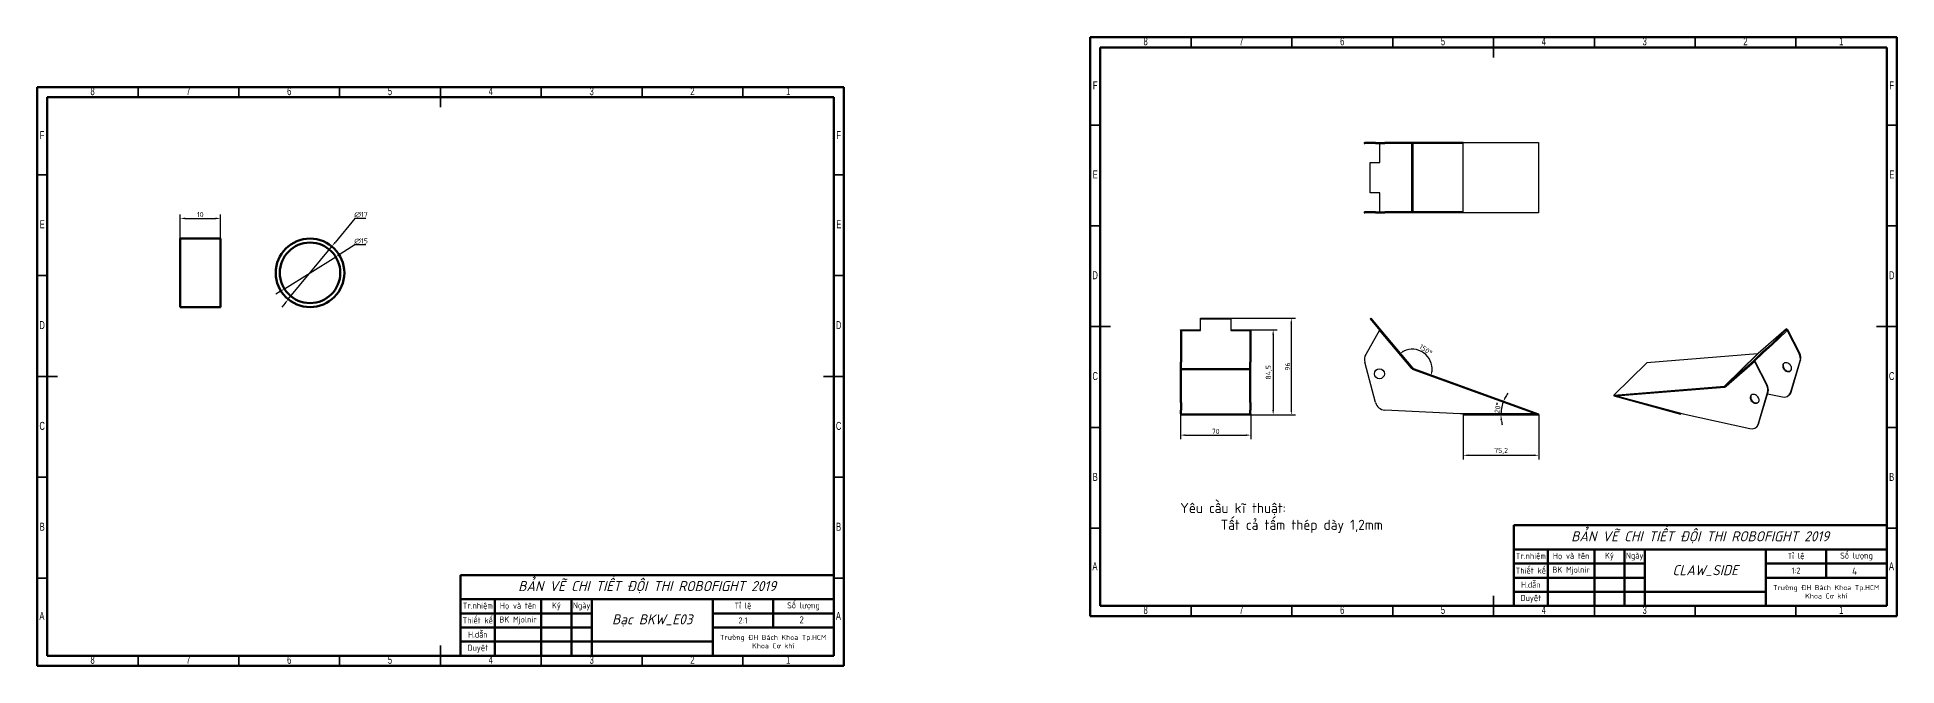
# Model space of a CAD drawing. Header units: millimetres. Extents: x -1615 to 4166, y 5 to 3174.
# Drawn here: x 2084 to 3006, y 751 to 1063 of the extents above; entities that cross this region are included whole.
import ezdxf

# ---------------------------------------------------------------- set-up
doc = ezdxf.new("R2010")
doc.units = ezdxf.units.MM
doc.header["$LTSCALE"] = 0.25
doc.header["$PDSIZE"] = -1
doc.linetypes.add('HIDDEN', pattern=[1.905, 1.27, -0.635])
doc.layers.get('0').update_dxf_attribs({"lineweight": 50})
for name, color, linetype, lineweight in [('kich thuoc', 1, 'Continuous', 25), ('Net dam', 7, 'Continuous', 50), ('van ban', 7, 'Continuous', 25)]:
    doc.layers.add(name, color=color, linetype=linetype, lineweight=lineweight)
doc.styles.add('SLDTEXTSTYLE0', font='TXT', dxfattribs={"width": 0.686449})
doc.styles.get("Standard").update_dxf_attribs({"font": ''})
doc.styles.add('tieng viet', font='')
doc.styles.get('Standard').set_extended_font_data('TCVN 7284')
doc.styles.get('tieng viet').set_extended_font_data('TCVN 7284')
doc.dimstyles.new('Ratio 0.5', dxfattribs={"dimtxt": 2.5, "dimasz": 2.5, "dimexe": 2, "dimexo": 0, "dimtad": 1, "dimtoh": 1, "dimdec": 1, "dimlfac": 0.5, "dimzin": 9, "dimtxsty": 'Standard', "dimcen": 2.5, "dimazin": 0, "dimtfac": 1, "dimtdec": 1, "dimtmove": 0, "dimatfit": 3, "dimfxl": 1, "dimtzin": 1, "dimarcsym": 0})
doc.dimstyles.new('Ratio 2', dxfattribs={"dimtxt": 2.5, "dimasz": 2.5, "dimexe": 2, "dimexo": 0, "dimtad": 1, "dimtoh": 1, "dimdec": 1, "dimlfac": 2, "dimzin": 9, "dimtxsty": 'Standard', "dimcen": 2.5, "dimazin": 2, "dimtfac": 1, "dimtdec": 1, "dimtmove": 0, "dimatfit": 3, "dimfxl": 1, "dimtzin": 1, "dimarcsym": 0})

# ---------------------------------------------------------------- blocks, each defined once
blk = doc.blocks.new('*D1084')
at = {"layer": 'Defpoints', "color": 0, "transparency": 16777216}
for p in [(2790.73, 875.56), (2828.31, 875.56), (2828.31, 855.56)]:
    blk.add_point(p, dxfattribs=at)
at = {"layer": 'kich thuoc', "color": 0, "lineweight": -2, "transparency": 16777216}
for p, q in [((2790.73, 875.56), (2790.73, 853.56)), ((2828.31, 875.56), (2828.31, 853.56)), ((2793.23, 855.56), (2825.81, 855.56))]:
    blk.add_line(p, q, dxfattribs=at)
at = {"layer": 'kich thuoc', "color": 0, "transparency": 16777216}
for points in [[(2793.23, 855.98), (2793.23, 855.15), (2790.73, 855.56)], [(2825.81, 855.98), (2825.81, 855.15), (2828.31, 855.56)]]:
    blk.add_solid(points, dxfattribs=at)
at = {"layer": 'kich thuoc', "color": 0, "transparency": 16777216, "insert": (2809.52, 857.69), "char_height": 2.5, "attachment_point": 5}
blk.add_mtext('75,2', dxfattribs=at)
blk = doc.blocks.new('*D1085')
at = {"layer": 'Defpoints', "color": 0, "transparency": 16777216}
for p in [(2749.3, 917.58), (2765.12, 898.74), (2765.97, 898.14), (2774, 903.25), (2826.69, 876.06)]:
    blk.add_point(p, dxfattribs=at)
at = {"layer": 'kich thuoc', "color": 0, "lineweight": -2, "transparency": 16777216}
blk.add_arc((2765.47, 898.33), 9.85, 354.59578, 115.43801, dxfattribs=at)
at = {"layer": 'kich thuoc', "color": 0, "transparency": 16777216}
for points in [[(2761.46, 906.87), (2761.01, 907.57), (2759.13, 905.87)], [(2775.68, 897.31), (2774.87, 897.49), (2774.73, 894.96)]]:
    blk.add_solid(points, dxfattribs=at)
at = {"layer": 'kich thuoc', "color": 0, "transparency": 16777216, "insert": (2772.19, 907.93), "char_height": 2.5, "attachment_point": 5, "rotation": 325.01689}
blk.add_mtext('150°', dxfattribs=at)
blk = doc.blocks.new('*D1086')
at = {"layer": 'Defpoints', "color": 0, "transparency": 16777216}
for p in [(2650.49, 875.56), (2685.49, 875.56), (2685.49, 865.56)]:
    blk.add_point(p, dxfattribs=at)
at = {"layer": 'kich thuoc', "color": 0, "lineweight": -2, "transparency": 16777216}
for p, q in [((2650.49, 875.56), (2650.49, 863.56)), ((2685.49, 875.56), (2685.49, 863.56)), ((2652.99, 865.56), (2682.99, 865.56))]:
    blk.add_line(p, q, dxfattribs=at)
at = {"layer": 'kich thuoc', "color": 0, "transparency": 16777216}
for points in [[(2652.99, 865.98), (2652.99, 865.15), (2650.49, 865.56)], [(2682.99, 865.98), (2682.99, 865.15), (2685.49, 865.56)]]:
    blk.add_solid(points, dxfattribs=at)
at = {"layer": 'kich thuoc', "color": 0, "transparency": 16777216, "insert": (2667.99, 867.44), "char_height": 2.5, "attachment_point": 5}
blk.add_mtext('70', dxfattribs=at)
blk = doc.blocks.new('*D1087')
at = {"layer": 'Defpoints', "color": 0, "transparency": 16777216}
for p in [(2765.97, 898.14), (2809.95, 879.85), (2790.73, 875.56), (2826.69, 876.06), (2828.15, 875.56)]:
    blk.add_point(p, dxfattribs=at)
at = {"layer": 'kich thuoc', "color": 0, "lineweight": -2, "transparency": 16777216}
for start, end in [(144.61892, 152.31791), (160.01689, 180), (187.69898, 195.39797)]:
    blk.add_arc((2828.06, 875.56), 18.62, start, end, dxfattribs=at)
at = {"layer": 'kich thuoc', "color": 0, "transparency": 16777216}
for points in [[(2811.96, 884.05), (2811.19, 884.38), (2810.57, 881.93)], [(2809.2, 873.04), (2810.03, 873.1), (2809.44, 875.56)]]:
    blk.add_solid(points, dxfattribs=at)
at = {"layer": 'kich thuoc', "color": 0, "transparency": 16777216, "insert": (2807.88, 879.12), "char_height": 2.5, "attachment_point": 5, "rotation": 80.00845}
blk.add_mtext('20%%D', dxfattribs=at)
blk = doc.blocks.new('*D1089')
at = {"layer": 'Defpoints', "color": 0, "transparency": 16777216}
for p in [(2675.49, 923.57), (2685.49, 875.56), (2705.49, 875.56)]:
    blk.add_point(p, dxfattribs=at)
at = {"layer": 'kich thuoc', "color": 0, "lineweight": -2, "transparency": 16777216}
for p, q in [((2675.49, 923.57), (2707.49, 923.57)), ((2705.49, 921.07), (2705.49, 878.06)), ((2685.49, 875.56), (2707.49, 875.56))]:
    blk.add_line(p, q, dxfattribs=at)
at = {"layer": 'kich thuoc', "color": 0, "transparency": 16777216}
for points in [[(2705.08, 921.07), (2705.91, 921.07), (2705.49, 923.57)], [(2705.08, 878.06), (2705.91, 878.06), (2705.49, 875.56)]]:
    blk.add_solid(points, dxfattribs=at)
at = {"layer": 'kich thuoc', "color": 0, "transparency": 16777216, "insert": (2703.62, 899.57), "char_height": 2.5, "attachment_point": 5, "rotation": 90}
blk.add_mtext('96', dxfattribs=at)
blk = doc.blocks.new('*D1090')
at = {"layer": 'Defpoints', "color": 0, "transparency": 16777216}
for p in [(2685.49, 917.83), (2685.49, 875.56), (2696.49, 875.56)]:
    blk.add_point(p, dxfattribs=at)
at = {"layer": 'kich thuoc', "color": 0, "lineweight": -2, "transparency": 16777216}
for p, q in [((2685.49, 917.83), (2698.49, 917.83)), ((2696.49, 915.33), (2696.49, 878.06)), ((2685.49, 875.56), (2698.49, 875.56))]:
    blk.add_line(p, q, dxfattribs=at)
at = {"layer": 'kich thuoc', "color": 0, "transparency": 16777216}
for points in [[(2696.08, 915.33), (2696.91, 915.33), (2696.49, 917.83)], [(2696.08, 878.06), (2696.91, 878.06), (2696.49, 875.56)]]:
    blk.add_solid(points, dxfattribs=at)
at = {"layer": 'kich thuoc', "color": 0, "transparency": 16777216, "insert": (2694.37, 896.7), "char_height": 2.5, "attachment_point": 5, "rotation": 90}
blk.add_mtext('84,5', dxfattribs=at)
blk = doc.blocks.new('*D1140')
at = {"layer": 'Defpoints', "color": 0, "transparency": 16777216}
for p in [(2174.44, 973.05), (2154.44, 963.05), (2174.44, 963.05)]:
    blk.add_point(p, dxfattribs=at)
at = {"layer": 'kich thuoc', "color": 0, "lineweight": -2, "transparency": 16777216}
for p, q in [((2154.44, 963.05), (2154.44, 975.05)), ((2156.94, 973.05), (2171.94, 973.05)), ((2174.44, 963.05), (2174.44, 975.05))]:
    blk.add_line(p, q, dxfattribs=at)
at = {"layer": 'kich thuoc', "color": 0, "transparency": 16777216}
for points in [[(2156.94, 973.46), (2156.94, 972.63), (2154.44, 973.05)], [(2171.94, 973.46), (2171.94, 972.63), (2174.44, 973.05)]]:
    blk.add_solid(points, dxfattribs=at)
at = {"layer": 'kich thuoc', "color": 0, "transparency": 16777216, "insert": (2164.44, 974.92), "char_height": 2.5, "attachment_point": 5}
blk.add_mtext('10', dxfattribs=at)
blk = doc.blocks.new('*D1141')
at = {"layer": 'Defpoints', "color": 0, "transparency": 16777216}
for p in [(2229.69, 959.16), (2208.06, 932.93)]:
    blk.add_point(p, dxfattribs=at)
at = {"layer": 'kich thuoc', "color": 0, "lineweight": -2, "transparency": 16777216}
for p, q in [((2241.14, 973.05), (2231.28, 961.09)), ((2246.51, 973.05), (2241.14, 973.05)), ((2208.06, 932.93), (2229.69, 959.16)), ((2206.47, 931), (2204.88, 929.08))]:
    blk.add_line(p, q, dxfattribs=at)
at = {"layer": 'kich thuoc', "color": 0, "transparency": 16777216}
for points in [[(2230.96, 961.36), (2231.6, 960.83), (2229.69, 959.16)], [(2206.14, 931.27), (2206.79, 930.74), (2208.06, 932.93)]]:
    blk.add_solid(points, dxfattribs=at)
at = {"layer": 'kich thuoc', "color": 0, "transparency": 16777216, "insert": (2244.14, 974.92), "char_height": 2.5, "attachment_point": 5}
blk.add_mtext('∅17', dxfattribs=at)
blk = doc.blocks.new('*D1142')
at = {"layer": 'Defpoints', "color": 0, "transparency": 16777216}
for p in [(2231.61, 953.98), (2206.14, 938.12)]:
    blk.add_point(p, dxfattribs=at)
at = {"layer": 'kich thuoc', "color": 0, "lineweight": -2, "transparency": 16777216}
for p, q in [((2241.14, 959.91), (2233.73, 955.3)), ((2246.51, 959.91), (2241.14, 959.91)), ((2206.14, 938.12), (2231.61, 953.98)), ((2204.02, 936.8), (2201.89, 935.48))]:
    blk.add_line(p, q, dxfattribs=at)
at = {"layer": 'kich thuoc', "color": 0, "transparency": 16777216}
for points in [[(2233.51, 955.65), (2233.95, 954.94), (2231.61, 953.98)], [(2203.8, 937.15), (2204.24, 936.44), (2206.14, 938.12)]]:
    blk.add_solid(points, dxfattribs=at)
at = {"layer": 'kich thuoc', "color": 0, "transparency": 16777216, "insert": (2244.14, 961.79), "char_height": 2.5, "attachment_point": 5}
blk.add_mtext('∅15', dxfattribs=at)

msp = doc.modelspace()

# ---------------------------------------------------------------- linework, layer by layer
at = {"color": 7, "linetype": 'Continuous', "lineweight": 70}
for p, q in [((2605.766, 775.863), (2605.766, 1062.863)), ((2605.766, 1062.863), (3005.766, 1062.863)), ((3005.766, 1062.863), (3005.766, 775.863)), ((2610.766, 780.863), (2610.766, 1057.863)), ((2610.766, 1057.863), (3000.766, 1057.863)), ((3000.766, 1057.863), (3000.766, 780.863)), ((2083.55, 751.166), (2083.55, 1038.166)), ((2083.55, 1038.166), (2483.55, 1038.166)), ((2088.55, 756.166), (2088.55, 1033.166)), ((2088.55, 1033.166), (2478.55, 1033.166)), ((2478.55, 1033.166), (2478.55, 756.166)), ((2483.55, 1038.166), (2483.55, 751.166)), ((3005.766, 775.863), (2605.766, 775.863)), ((3000.766, 780.863), (2610.766, 780.863)), ((2483.55, 751.166), (2083.55, 751.166)), ((2478.55, 756.166), (2088.55, 756.166))]:
    msp.add_line(p, q, dxfattribs=at)
at = {"color": 7, "linetype": 'Continuous', "lineweight": 35}
for p, q in [((2655.766, 1057.863), (2655.766, 1062.863)), ((2705.766, 1057.863), (2705.766, 1062.863)), ((2755.766, 1057.863), (2755.766, 1062.863)), ((2805.766, 1062.863), (2805.766, 1052.863)), ((2805.766, 1057.863), (2805.766, 1062.863)), ((2855.766, 1057.863), (2855.766, 1062.863)), ((2905.766, 1057.863), (2905.766, 1062.863)), ((2955.766, 1057.863), (2955.766, 1062.863)), ((2133.55, 1033.166), (2133.55, 1038.166)), ((2183.55, 1033.166), (2183.55, 1038.166)), ((2233.55, 1033.166), (2233.55, 1038.166)), ((2283.55, 1038.166), (2283.55, 1028.166)), ((2283.55, 1033.166), (2283.55, 1038.166)), ((2333.55, 1033.166), (2333.55, 1038.166)), ((2383.55, 1033.166), (2383.55, 1038.166)), ((2433.55, 1033.166), (2433.55, 1038.166)), ((2610.766, 1019.363), (2605.766, 1019.363)), ((3000.766, 1019.363), (3005.766, 1019.363)), ((2088.55, 994.666), (2083.55, 994.666)), ((2478.55, 994.666), (2483.55, 994.666)), ((2610.766, 969.363), (2605.766, 969.363)), ((3000.766, 969.363), (3005.766, 969.363)), ((2088.55, 944.666), (2083.55, 944.666)), ((2478.55, 944.666), (2483.55, 944.666)), ((2605.766, 919.363), (2615.766, 919.363)), ((2610.766, 919.363), (2605.766, 919.363)), ((3005.766, 919.363), (2995.766, 919.363)), ((3000.766, 919.363), (3005.766, 919.363)), ((2083.55, 894.666), (2093.55, 894.666)), ((2088.55, 894.666), (2083.55, 894.666)), ((2483.55, 894.666), (2473.55, 894.666)), ((2478.55, 894.666), (2483.55, 894.666)), ((2610.766, 869.363), (2605.766, 869.363)), ((3000.766, 869.363), (3005.766, 869.363)), ((2088.55, 844.666), (2083.55, 844.666)), ((2478.55, 844.666), (2483.55, 844.666)), ((2610.766, 819.363), (2605.766, 819.363)), ((3000.766, 819.363), (3005.766, 819.363)), ((2088.55, 794.666), (2083.55, 794.666)), ((2478.55, 794.666), (2483.55, 794.666)), ((2805.766, 775.863), (2805.766, 785.863)), ((2655.766, 780.863), (2655.766, 775.863)), ((2705.766, 780.863), (2705.766, 775.863)), ((2755.766, 780.863), (2755.766, 775.863)), ((2805.766, 780.863), (2805.766, 775.863)), ((2855.766, 780.863), (2855.766, 775.863)), ((2905.766, 780.863), (2905.766, 775.863)), ((2955.766, 780.863), (2955.766, 775.863)), ((2283.55, 751.166), (2283.55, 761.166)), ((2133.55, 756.166), (2133.55, 751.166)), ((2183.55, 756.166), (2183.55, 751.166)), ((2233.55, 756.166), (2233.55, 751.166)), ((2283.55, 756.166), (2283.55, 751.166)), ((2333.55, 756.166), (2333.55, 751.166)), ((2383.55, 756.166), (2383.55, 751.166)), ((2433.55, 756.166), (2433.55, 751.166))]:
    msp.add_line(p, q, dxfattribs=at)
at = {"layer": 'Net dam', "color": 7, "linetype": 'Continuous', "lineweight": 25}
for p, q in [((2741.702, 1010.765), (2741.702, 1010.265)), ((2741.702, 1010.765), (2741.873, 1010.765)), ((2741.702, 1010.265), (2741.873, 1010.265)), ((2741.873, 1010.765), (2741.873, 1010.265)), ((2747.248, 1010.765), (2741.873, 1010.765)), ((2747.248, 1010.265), (2741.873, 1010.265)), ((2747.248, 1010.765), (2747.248, 1010.265)), ((2747.248, 1010.765), (2751.816, 1010.765)), ((2747.248, 1010.265), (2751.816, 1010.265)), ((2749.409, 1000.765), (2749.409, 1010.265)), ((2751.816, 1010.765), (2751.816, 1010.265)), ((2789.265, 1010.765), (2751.816, 1010.765)), ((2789.265, 1010.265), (2751.816, 1010.265)), ((2789.265, 1010.765), (2789.265, 1010.265)), ((2790.727, 1010.765), (2789.265, 1010.765)), ((2790.727, 1010.265), (2789.265, 1010.265)), ((2790.727, 1010.765), (2828.152, 1010.765)), ((2790.727, 975.765), (2790.727, 1010.765)), ((2828.152, 1010.765), (2828.152, 975.765)), ((2744.586, 985.765), (2744.586, 1000.765)), ((2744.586, 1000.765), (2749.409, 1000.765)), ((2749.409, 985.765), (2744.586, 985.765)), ((2749.409, 976.265), (2749.409, 985.765)), ((2741.702, 976.265), (2741.702, 975.765)), ((2741.702, 976.265), (2741.873, 976.265)), ((2741.702, 975.765), (2741.873, 975.765)), ((2741.873, 976.265), (2741.873, 975.765)), ((2747.248, 976.265), (2741.873, 976.265)), ((2747.248, 975.765), (2741.873, 975.765)), ((2747.248, 976.265), (2747.248, 975.765)), ((2747.248, 976.265), (2751.816, 976.265)), ((2747.248, 975.765), (2751.816, 975.765)), ((2751.816, 976.265), (2751.816, 975.765)), ((2789.265, 976.265), (2751.816, 976.265)), ((2789.265, 975.765), (2751.816, 975.765)), ((2789.265, 976.265), (2789.265, 975.765)), ((2790.727, 976.265), (2789.265, 976.265)), ((2790.727, 975.765), (2789.265, 975.765)), ((2828.152, 975.765), (2790.727, 975.765)), ((2660.493, 923.25), (2660.493, 923.572)), ((2660.493, 923.572), (2675.493, 923.572)), ((2660.493, 917.506), (2660.493, 923.25)), ((2660.493, 923.25), (2675.493, 923.25)), ((2675.493, 923.25), (2675.493, 923.572)), ((2675.493, 923.25), (2675.493, 917.506)), ((2744.586, 923.25), (2744.969, 923.572)), ((2744.586, 923.25), (2749.409, 917.506)), ((2744.969, 923.572), (2749.792, 917.828)), ((2650.493, 917.582), (2650.493, 917.828)), ((2650.493, 917.828), (2660.493, 917.828)), ((2650.993, 917.582), (2650.493, 917.582)), ((2650.493, 917.582), (2650.493, 905.583)), ((2650.993, 917.582), (2650.993, 905.583)), ((2650.993, 917.506), (2660.493, 917.506)), ((2675.493, 917.828), (2685.493, 917.828)), ((2675.493, 917.506), (2684.993, 917.506)), ((2685.493, 917.582), (2684.993, 917.582)), ((2684.993, 917.582), (2684.993, 905.583)), ((2685.493, 917.582), (2685.493, 917.828)), ((2685.493, 917.582), (2685.493, 905.583)), ((2749.3, 917.582), (2742.372, 905.583)), ((2765.123, 898.737), (2749.3, 917.582)), ((2749.409, 917.506), (2749.792, 917.828)), ((2749.409, 917.506), (2765.274, 898.611)), ((2749.792, 917.828), (2765.656, 898.932)), ((2951.048, 918.358), (2937.016, 905.974)), ((2943.645, 910.734), (2950.646, 917.567)), ((2943.984, 910.367), (2950.984, 917.199)), ((2946.381, 913.803), (2951.048, 918.358)), ((2950.646, 917.567), (2946.381, 913.803)), ((2950.984, 917.199), (2950.646, 917.567)), ((2950.791, 917.409), (2951.386, 917.99)), ((2950.797, 917.403), (2951.249, 917.802)), ((2950.898, 917.513), (2951.482, 918.029)), ((2951.386, 917.99), (2951.048, 918.358)), ((2951.482, 918.029), (2951.249, 917.802)), ((2951.249, 917.802), (2957.376, 905.85)), ((2951.482, 918.029), (2957.609, 906.078)), ((2650.993, 905.583), (2650.493, 905.583)), ((2650.493, 905.583), (2650.493, 901.788)), ((2650.993, 905.583), (2650.993, 901.788)), ((2685.493, 905.583), (2684.993, 905.583)), ((2684.993, 905.583), (2684.993, 901.788)), ((2685.493, 905.583), (2685.493, 901.788)), ((2936.641, 905.822), (2881.744, 901.394)), ((2920.307, 889.879), (2936.641, 905.822)), ((2920.682, 890.032), (2937.016, 905.974)), ((2934.713, 902.415), (2939.38, 906.97)), ((2935.052, 902.047), (2939.719, 906.603)), ((2939.38, 906.97), (2943.645, 910.734)), ((2939.719, 906.603), (2939.38, 906.97)), ((2939.719, 906.603), (2943.984, 910.367)), ((2943.984, 910.367), (2943.645, 910.734)), ((2957.609, 906.078), (2957.376, 905.85)), ((2650.993, 901.788), (2650.493, 901.788)), ((2650.493, 881.726), (2650.493, 901.788)), ((2650.993, 881.726), (2650.993, 901.788)), ((2685.493, 901.788), (2684.993, 901.788)), ((2684.993, 881.726), (2684.993, 901.788)), ((2685.493, 881.726), (2685.493, 901.788)), ((2747.248, 881.726), (2741.873, 901.788)), ((2765.656, 898.932), (2765.274, 898.611)), ((2766.081, 898.635), (2765.91, 898.166)), ((2765.91, 898.166), (2826.689, 876.064)), ((2826.689, 876.064), (2765.971, 898.143)), ((2766.081, 898.635), (2828.152, 876.064)), ((2881.744, 901.394), (2865.41, 885.452)), ((2920.682, 890.032), (2934.713, 902.415)), ((2921.021, 889.664), (2935.052, 902.047)), ((2921.154, 889.736), (2935.148, 902.086)), ((2921.387, 889.964), (2935.381, 902.314)), ((2935.052, 902.047), (2934.713, 902.415)), ((2935.381, 902.314), (2935.148, 902.086)), ((2935.148, 902.086), (2941.275, 890.135)), ((2935.381, 902.314), (2941.509, 890.363)), ((2953.063, 886.573), (2957.818, 902.478)), ((2953.297, 886.801), (2958.051, 902.706)), ((2958.051, 902.706), (2957.818, 902.478)), ((2865.41, 885.452), (2920.307, 889.879)), ((2865.41, 885.452), (2866.704, 885.1)), ((2865.41, 885.452), (2898.509, 876.456)), ((2865.41, 885.452), (2865.41, 885.023)), ((2866.704, 885.1), (2920.458, 889.435)), ((2866.704, 885.1), (2920.404, 889.431)), ((2920.458, 889.435), (2920.307, 889.879)), ((2921.021, 889.664), (2920.682, 890.032)), ((2921.387, 889.964), (2921.154, 889.736)), ((2921.949, 890.483), (2921.971, 890.479)), ((2936.962, 870.858), (2941.717, 886.763)), ((2937.196, 871.086), (2941.95, 886.991)), ((2941.509, 890.363), (2941.275, 890.135)), ((2941.69, 886.121), (2949.023, 884.5)), ((2941.95, 886.991), (2941.717, 886.763)), ((2952.284, 885.265), (2952.518, 885.493)), ((2953.297, 886.801), (2953.063, 886.573)), ((2650.993, 881.726), (2650.493, 881.726)), ((2650.493, 881.726), (2650.493, 878.027)), ((2650.993, 878.027), (2650.493, 878.027)), ((2650.493, 876.064), (2650.493, 878.027)), ((2650.993, 881.726), (2650.993, 878.027)), ((2650.993, 876.064), (2650.993, 878.027)), ((2685.493, 881.726), (2684.993, 881.726)), ((2684.993, 881.726), (2684.993, 878.027)), ((2685.493, 878.027), (2684.993, 878.027)), ((2684.993, 876.064), (2684.993, 878.027)), ((2685.493, 881.726), (2685.493, 878.027)), ((2685.493, 876.064), (2685.493, 878.027)), ((2789.265, 876.064), (2751.816, 878.027)), ((2865.41, 885.023), (2898.509, 876.027)), ((2866.704, 885.1), (2899.802, 876.104)), ((2898.509, 876.456), (2898.509, 876.027)), ((2898.509, 876.027), (2898.853, 876.363)), ((2650.993, 876.064), (2650.493, 876.064)), ((2650.493, 876.064), (2650.493, 875.564)), ((2650.493, 875.564), (2685.493, 875.564)), ((2650.993, 876.064), (2684.993, 876.064)), ((2685.493, 876.064), (2684.993, 876.064)), ((2685.493, 876.064), (2685.493, 875.564)), ((2826.689, 876.064), (2789.265, 876.064)), ((2790.727, 876.064), (2790.727, 875.564)), ((2790.727, 876.064), (2828.152, 876.064)), ((2790.727, 875.564), (2828.152, 875.564)), ((2826.689, 876.064), (2828.152, 876.064)), ((2828.152, 876.064), (2828.152, 875.564)), ((2899.802, 876.104), (2932.923, 868.785)), ((2936.183, 869.55), (2936.417, 869.778)), ((2937.196, 871.086), (2936.962, 870.858))]:
    msp.add_line(p, q, dxfattribs=at)
at = {"layer": 'Net dam', "color": 8, "linetype": 'Continuous', "lineweight": 25}
for p, q in [((2765.274, 976.265), (2765.274, 1010.265)), ((2765.91, 976.265), (2765.91, 1010.265)), ((2650.993, 898.611), (2684.993, 898.611)), ((2650.993, 898.166), (2684.993, 898.166))]:
    msp.add_line(p, q, dxfattribs=at)
at = {"layer": 'Net dam', "color": 7, "linetype": 'HIDDEN', "lineweight": 18}
for p, q in [((2765.274, 898.611), (2765.656, 898.932)), ((2765.91, 898.166), (2766.081, 898.635))]:
    msp.add_line(p, q, dxfattribs=at)
at = {"layer": 'Net dam'}
for p, q in [((2815.766, 780.863), (2815.766, 820.863)), ((2815.766, 820.863), (3000.766, 820.863)), ((3000.766, 820.863), (3000.766, 780.863)), ((2815.766, 808.863), (3000.766, 808.863)), ((2832.766, 780.863), (2832.766, 808.863)), ((2855.766, 780.863), (2855.766, 808.863)), ((2870.766, 780.863), (2870.766, 808.863)), ((2880.766, 780.863), (2880.766, 808.863)), ((2940.766, 780.863), (2940.766, 808.863)), ((2970.766, 794.863), (2970.766, 808.863)), ((2293.55, 756.166), (2293.55, 796.166)), ((2293.55, 796.166), (2478.55, 796.166)), ((2478.55, 796.166), (2478.55, 756.166)), ((2815.766, 801.863), (2880.766, 801.863)), ((2815.766, 794.863), (2880.766, 794.863)), ((2940.766, 801.863), (3000.766, 801.863)), ((2940.766, 794.863), (3000.766, 794.863)), ((2293.55, 784.166), (2478.55, 784.166)), ((2310.55, 756.166), (2310.55, 784.166)), ((2333.55, 756.166), (2333.55, 784.166)), ((2348.55, 756.166), (2348.55, 784.166)), ((2358.55, 756.166), (2358.55, 784.166)), ((2418.55, 756.166), (2418.55, 784.166)), ((2448.55, 770.166), (2448.55, 784.166)), ((2815.766, 787.863), (2940.766, 787.863)), ((2293.55, 777.166), (2358.55, 777.166)), ((2418.55, 777.166), (2478.55, 777.166)), ((3000.766, 780.863), (2815.766, 780.863)), ((2293.55, 770.166), (2358.55, 770.166)), ((2418.55, 770.166), (2478.55, 770.166)), ((2293.55, 763.166), (2418.55, 763.166)), ((2478.55, 756.166), (2293.55, 756.166))]:
    msp.add_line(p, q, dxfattribs=at)
msp.add_lwpolyline([(2154.438, 929.048), (2174.438, 929.048), (2174.438, 963.048), (2154.438, 963.048)], close=True, dxfattribs=at)
at = {"layer": 'Net dam', "color": 7, "linetype": 'Continuous', "lineweight": 25, "flags": 128}
for points in [[(2951.36, 897.131), (2951.819, 897.053), (2952.259, 897.071), (2952.66, 897.186), (2953.003, 897.392), (2953.275, 897.68), (2953.464, 898.038), (2953.56, 898.45), (2953.56, 898.898), (2953.465, 899.362), (2953.277, 899.823), (2953.006, 900.259), (2952.662, 900.653), (2952.262, 900.986), (2951.823, 901.244), (2951.363, 901.416), (2950.903, 901.494), (2950.464, 901.476), (2950.063, 901.361), (2949.719, 901.155), (2949.447, 900.867), (2949.259, 900.509), (2949.163, 900.097), (2949.162, 899.649), (2949.258, 899.184), (2949.446, 898.724), (2949.717, 898.288), (2950.06, 897.894), (2950.46, 897.561), (2950.9, 897.303), (2951.36, 897.131)], [(2949.738, 901.17), (2949.681, 901.094), (2949.492, 900.736), (2949.396, 900.324), (2949.396, 899.877), (2949.491, 899.412), (2949.679, 898.952), (2949.95, 898.515), (2950.294, 898.122), (2950.694, 897.789), (2951.133, 897.531), (2951.593, 897.359), (2952.053, 897.28), (2952.492, 897.299), (2952.893, 897.414), (2953.218, 897.605)], [(2935.259, 881.416), (2935.718, 881.337), (2936.158, 881.356), (2936.559, 881.471), (2936.902, 881.677), (2937.174, 881.965), (2937.363, 882.323), (2937.459, 882.735), (2937.459, 883.183), (2937.364, 883.647), (2937.176, 884.108), (2936.905, 884.544), (2936.561, 884.937), (2936.161, 885.27), (2935.722, 885.529), (2935.262, 885.701), (2934.802, 885.779), (2934.363, 885.761), (2933.962, 885.646), (2933.618, 885.44), (2933.346, 885.151), (2933.158, 884.794), (2933.062, 884.382), (2933.061, 883.934), (2933.157, 883.469), (2933.345, 883.009), (2933.616, 882.573), (2933.959, 882.179), (2934.359, 881.846), (2934.799, 881.588), (2935.259, 881.416)], [(2933.637, 885.455), (2933.58, 885.379), (2933.391, 885.021), (2933.295, 884.609), (2933.295, 884.161), (2933.39, 883.697), (2933.578, 883.237), (2933.849, 882.8), (2934.193, 882.407), (2934.593, 882.074), (2935.032, 881.816), (2935.492, 881.644), (2935.952, 881.565), (2936.391, 881.584), (2936.792, 881.699), (2937.117, 881.89)]]:
    msp.add_lwpolyline(points, dxfattribs=at)
at = {"layer": 'Net dam'}
for radius in [17, 15]:
    msp.add_circle((2218.872, 946.048), radius, dxfattribs=at)
at = {"layer": 'Net dam', "color": 7, "linetype": 'Continuous', "lineweight": 25}
msp.add_circle((2749.173, 896.003), 2.5, dxfattribs=at)
for centre, radius, start, end in [((2746.702, 903.083), 5, 150, 195), ((2936.601, 906.458), 0.638, 273.605779, 310.630653), ((2953.355, 903.609), 4.604, 345.786912, 29.139772), ((2953.588, 903.836), 4.604, 345.786912, 29.139772), ((2766.655, 900.023), 2, 220.016888, 250.016888), ((2766.422, 899.575), 1.5, 220.016893, 250.016893), ((2766.422, 899.575), 1, 220.016893, 250.016893), ((2920.267, 890.516), 0.638, 273.605779, 310.630653), ((2920.323, 890.704), 1.275, 273.605785, 310.630659), ((2920.398, 890.39), 0.956, 273.605779, 310.630653), ((2920.615, 890.839), 1.168, 301.387122, 311.394994), ((2937.254, 887.893), 4.604, 345.786912, 29.139772), ((2937.487, 888.121), 4.604, 345.786912, 29.139772), ((2949.991, 887.589), 3.236, 252.607623, 341.712949), ((2950.408, 887.635), 3.007, 314.558924, 343.887449), ((2752.078, 883.02), 5, 195, 267), ((2933.89, 871.874), 3.236, 252.607623, 341.712949), ((2934.307, 871.92), 3.007, 314.558924, 343.887449)]:
    msp.add_arc(centre, radius, start, end, dxfattribs=at)

# ---------------------------------------------------------------- texts
at = {"color": 7, "linetype": 'Continuous', "lineweight": 0, "char_height": 3.969, "attachment_point": 2, "style": 'SLDTEXTSTYLE0'}
for s, insert in [('8', (2633.226, 1062.855)), ('7', (2680.726, 1062.855)), ('6', (2730.726, 1062.855)), ('5', (2780.726, 1062.855)), ('4', (2830.726, 1062.855)), ('3', (2880.726, 1062.855)), ('2', (2930.726, 1062.855)), ('1', (2978.226, 1062.855)), ('8', (2111.01, 1038.134)), ('7', (2158.51, 1038.134)), ('6', (2208.51, 1038.134)), ('5', (2258.51, 1038.134)), ('4', (2308.51, 1038.134)), ('3', (2358.51, 1038.134)), ('2', (2408.51, 1038.134)), ('1', (2456.01, 1038.134)), ('F', (2608.224, 1041.047)), ('F', (3003.224, 1041.047)), ('F', (2086.008, 1016.384)), ('F', (2481.008, 1016.384)), ('E', (2608.274, 996.855)), ('E', (3003.274, 996.855)), ('E', (2086.058, 972.134)), ('E', (2481.058, 972.134)), ('D', (2608.219, 946.855)), ('D', (3003.219, 946.855)), ('D', (2086.003, 922.134)), ('D', (2481.003, 922.134)), ('C', (2608.225, 896.855)), ('C', (3003.225, 896.855)), ('C', (2086.009, 872.134)), ('C', (2481.009, 872.134)), ('B', (2608.237, 846.855)), ('B', (3003.237, 846.855)), ('B', (2086.021, 822.134)), ('B', (2481.021, 822.134)), ('A', (2608.106, 802.547)), ('A', (3003.106, 802.547)), ('A', (2085.89, 777.884)), ('A', (2480.89, 777.884)), ('8', (2633.226, 780.855)), ('7', (2680.726, 780.855)), ('6', (2730.726, 780.855)), ('5', (2780.726, 780.855)), ('4', (2830.726, 780.855)), ('3', (2880.726, 780.855)), ('1', (2978.226, 780.855)), ('8', (2111.01, 756.134)), ('7', (2158.51, 756.134)), ('6', (2208.51, 756.134)), ('5', (2258.51, 756.134)), ('4', (2308.51, 756.134)), ('3', (2358.51, 756.134)), ('2', (2408.51, 756.134)), ('1', (2456.01, 756.134))]:
    msp.add_mtext(s, dxfattribs=dict(at, insert=insert))
at = {"layer": 'van ban', "attachment_point": 1}
for s, width, insert, char_height in [('Yêu cầu kĩ thuật:\\P^ITất cả tấm thép dày 1,2mm^I', 154.33451, (2650.407, 831.92), 5), ('2', 30, (2461.504, 775.696), 3.5)]:
    msp.add_mtext_dynamic_manual_height_columns(s, width=width, gutter_width=17.5, heights=[0], dxfattribs=dict(at, insert=insert, char_height=char_height))
at = {"layer": 'van ban', "style": 'tieng viet'}
for s, width, gutter_width, insert, char_height, attachment_point in [('{\\fTCVN 7284|b0|i1|c0|p34;BẢN VẼ CHI TIẾT ĐỘI THI ROBOFIGHT 2019}', 185, 12.5, (2908.266, 814.863), 5, 5), ('Tr.nhiệm', 17, 12.5, (2824.266, 805.363), 3, 5), ('Họ và tên', 23, 12.5, (2844.266, 805.363), 3, 5), ('Ký', 15, 12.5, (2863.266, 805.363), 3, 5), ('Ngày', 10, 12.5, (2875.766, 805.363), 3, 5), ('Tỉ lệ', 30, 12.5, (2955.766, 805.363), 3, 5), ('Số lượng', 30, 12.5, (2985.766, 805.363), 3, 5), ('{\\fTCVN 7284|b0|i1|c0|p34;BẢN VẼ CHI TIẾT ĐỘI THI ROBOFIGHT 2019}', 185, 12.5, (2386.05, 790.166), 5, 5), ('Thiết kế', 17, 12.5, (2824.266, 798.363), 3, 5), ('H.dẫn', 17, 12.5, (2824.266, 791.363), 3, 5), ('BK Mjolnir', 23, 12.5, (2844.266, 798.363), 3, 5), ('{\\fTCVN 7284|b0|i1|c0|p34;CLAW_SIDE}', 60, 12.5, (2910.766, 798.363), 5, 5), ('1:2', 30, 12.5, (2955.766, 798.363), 3, 5), ('4', 30, 17.5, (2983.578, 799.864), 3.5, 1), ('Duyệt', 17, 12.5, (2824.266, 784.363), 3, 5), ('\\pxsm1;Trường ĐH Bách Khoa Tp.HCM\\PKhoa Cơ khí', 60, 12.5, (2970.766, 787.863), 2.5, 5), ('Thiết kế', 17, 12.5, (2302.05, 773.666), 3, 5), ('Tr.nhiệm', 17, 12.5, (2302.05, 780.666), 3, 5), ('BK Mjolnir', 23, 12.5, (2322.05, 773.666), 3, 5), ('Họ và tên', 23, 12.5, (2322.05, 780.666), 3, 5), ('Ký', 15, 12.5, (2341.05, 780.666), 3, 5), ('Ngày', 10, 12.5, (2353.55, 780.666), 3, 5), ('{\\fTCVN 7284|b0|i1|c0|p34;Bạc BKW_E03}', 60, 12.5, (2388.55, 773.666), 5, 5), ('Tỉ lệ', 30, 12.5, (2433.55, 780.666), 3, 5), ('2:1', 30, 12.5, (2433.55, 773.666), 3, 5), ('Số lượng', 30, 12.5, (2463.55, 780.666), 3, 5), ('H.dẫn', 17, 12.5, (2302.05, 766.666), 3, 5), ('\\pxsm1;Trường ĐH Bách Khoa Tp.HCM\\PKhoa Cơ khí', 60, 12.5, (2448.55, 763.166), 2.5, 5), ('Duyệt', 17, 12.5, (2302.05, 759.666), 3, 5)]:
    msp.add_mtext_dynamic_manual_height_columns(s, width=width, gutter_width=gutter_width, heights=[0], dxfattribs=dict(at, insert=insert, char_height=char_height, attachment_point=attachment_point))

# ---------------------------------------------------------------- dimensions: what is measured, and where the dimension line sits
at = {"layer": 'kich thuoc'}
for base, p1, p2, dimstyle, picture, middle in [((2174.438, 973.048), (2154.438, 963.048), (2174.438, 963.048), 'Ratio 0.5', '*D1140', (2164.438, 974.923)), ((2685.493, 865.564), (2650.493, 875.564), (2685.493, 875.564), 'Ratio 2', '*D1086', (2667.993, 867.439)), ((2828.315, 855.564), (2790.727, 875.564), (2828.315, 875.564), 'Ratio 2', '*D1084', (2809.521, 857.689))]:
    dim = msp.add_linear_dim(base=base, p1=p1, p2=p2, dimstyle=dimstyle, dxfattribs=at)
    dim.commit()
    dim.dimension.update_dxf_attribs({"geometry": picture, "text_midpoint": middle})
for p1, p2, picture, middle in [((2208.056, 932.933), (2229.689, 959.164), '*D1141', (2244.139, 973.048)), ((2206.139, 938.12), (2231.606, 953.977), '*D1142', (2244.139, 959.912))]:
    dim = msp.add_diameter_dim_2p(p1=p1, p2=p2, dimstyle='Ratio 0.5', dxfattribs=at)
    dim.commit()
    dim.dimension.update_dxf_attribs({"geometry": picture, "text_midpoint": middle, "dimtype": 163})
for base, p1, picture, middle in [((2705.493, 875.564), (2675.493, 923.572), '*D1089', (2703.618, 899.568)), ((2696.493, 875.564), (2685.493, 917.828), '*D1090', (2694.368, 896.696))]:
    dim = msp.add_linear_dim(base=base, p1=p1, p2=(2685.493, 875.564), angle=90, dimstyle='Ratio 2', dxfattribs=at)
    dim.commit()
    dim.dimension.update_dxf_attribs({"geometry": picture, "text_midpoint": middle})
dim = msp.add_angular_dim_2l(base=(2773.998, 903.255), line1=((2826.689, 876.064), (2765.971, 898.143)), line2=((2765.123, 898.737), (2749.3, 917.582)), dimstyle='Ratio 2', dxfattribs=at)
dim.commit()
dim.dimension.update_dxf_attribs({"geometry": '*D1085', "text_midpoint": (2772.191, 907.934)})
dim = msp.add_angular_dim_2l(base=(2809.946, 879.854), line1=((2790.727, 875.564), (2828.152, 875.564)), line2=((2826.689, 876.064), (2765.971, 898.143)), text='20%%D', dimstyle='Ratio 2', dxfattribs=at)
dim.commit()
dim.dimension.update_dxf_attribs({"geometry": '*D1087', "text_midpoint": (2807.881, 879.12)})

doc.saveas('drawing.dxf')
